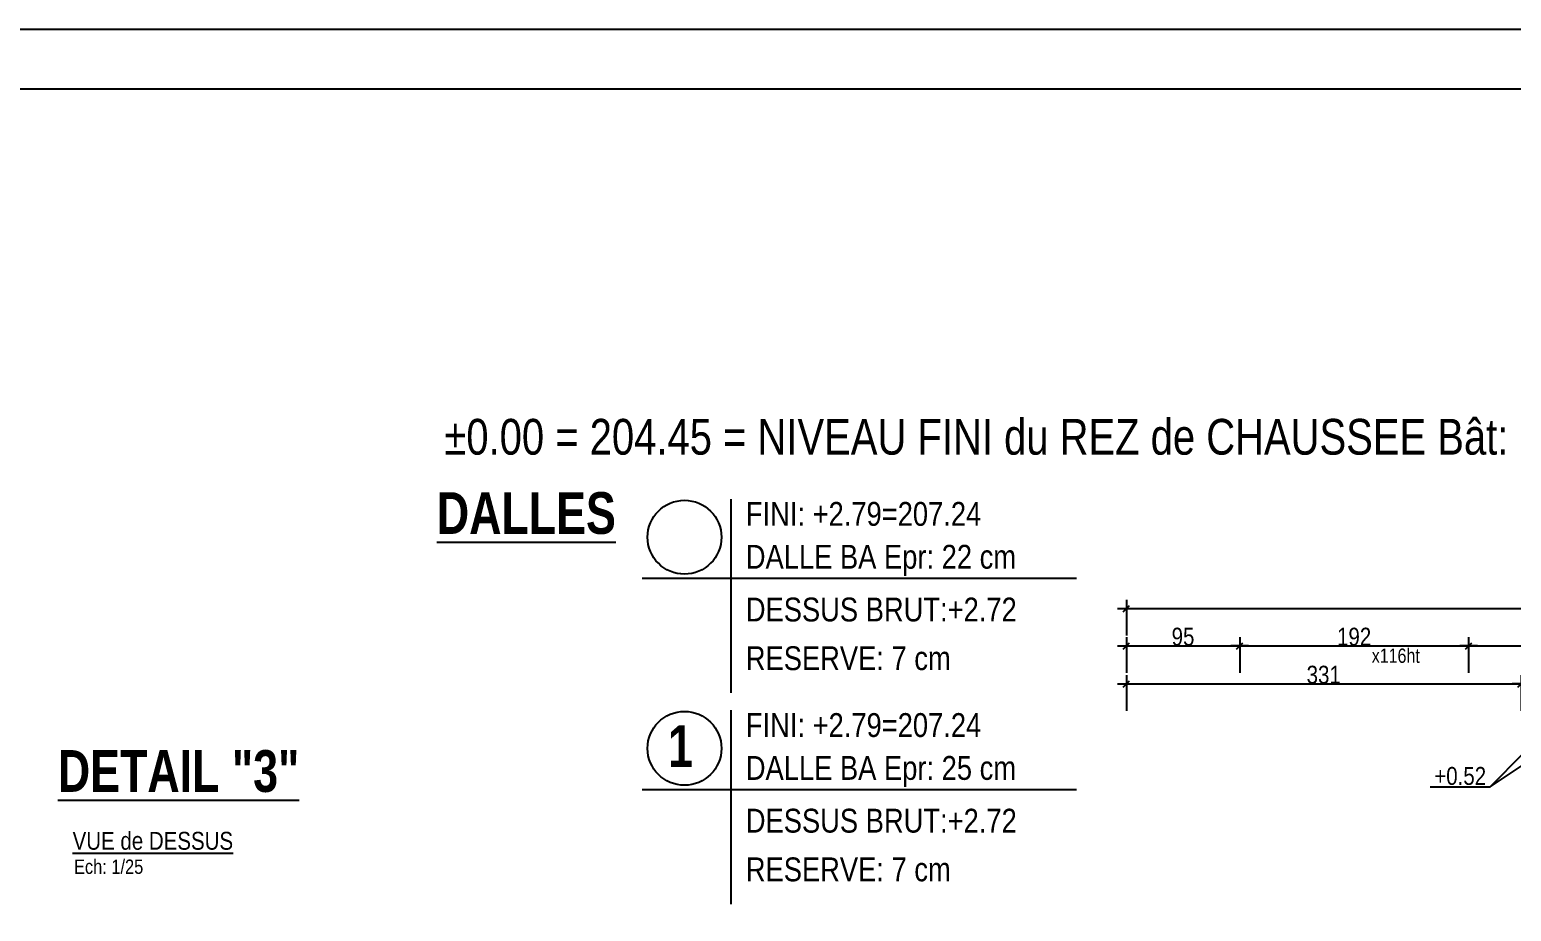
# Model space of a CAD drawing. Header units: millimetres. Extents: x -1734 to 5256, y -3612 to 588.
# Drawn here: x -610 to 633, y -152 to 588 of the extents above; entities that cross this region are included whole.
import ezdxf
from ezdxf.enums import TextEntityAlignment as Align

# ---------------------------------------------------------------- set-up
doc = ezdxf.new("R2010")
doc.units = ezdxf.units.MM
for name, color, linetype in [('01_Cad_2', 5, 'Continuous'), ('01_cote_gen', 4, 'Continuous'), ('01_texte', 230, 'Continuous'), ('AA_COTES', 2, 'Continuous')]:
    doc.layers.add(name, color=color, linetype=linetype)
doc.styles.add('ARIAL NA', font='ARIALN.TTF')
doc.styles.add('Arial Narrow', font='ARIALN.TTF')
doc.styles.add('impact', font='impact.ttf')
doc.styles.add('MATTE_TXT', font='arial.ttf')
doc.styles.add('STYLE2', font='ARIALN.TTF')
doc.dimstyles.new('JB50', dxfattribs={"dimscale": 0.1, "dimtxt": 150, "dimasz": 15, "dimexe": 0.1, "dimexo": 0.1, "dimgap": 0.09, "dimtad": 1, "dimdec": 1, "dimdsep": 46, "dimtxsty": 'STYLE2', "dimblk1": 'BOND_G', "dimblk2": 'BOND_D', "dimsah": 1, "dimcen": 1.5, "dimdle": 0.01, "dimse1": 1, "dimse2": 1, "dimclrd": 4, "dimclre": 2, "dimclrt": 6, "dimazin": 2, "dimtfac": 2.333333, "dimtdec": 1, "dimtix": 1, "dimtmove": 2, "dimatfit": 3, "dimldrblk": 'BOND_G', "dimfxl": 1, "dimtolj": 1, "dimtzin": 0, "dimarcsym": 0})

# ---------------------------------------------------------------- blocks, each defined once
blk = doc.blocks.new('BOND_G')
at = {"layer": 'AA_COTES', "color": 0}
for p, q in [((0, -5), (0, 15)), ((5, 0), (-5, 0)), ((1.77, 1.77), (-1.77, -1.77))]:
    blk.add_line(p, q, dxfattribs=at)
blk = doc.blocks.new('BOND_D')
at = {"layer": 'AA_COTES', "color": 0}
for p, q in [((5, 0), (-5, 0)), ((-1.77, -1.77), (1.77, 1.77)), ((0, 5), (0, -15))]:
    blk.add_line(p, q, dxfattribs=at)
blk = doc.blocks.new('*D11')
at = {"layer": '01_cote_gen', "color": 4, "lineweight": -2, "transparency": 16777216}
blk.add_line((311.2, 70.7), (403.2, 70.7), dxfattribs=at)
at = {"layer": 'DEFPOINTS', "color": 0}
for p in [(404.7, 70.7), (309.7, 42.9), (404.7, 42.9)]:
    blk.add_point(p, dxfattribs=at)
at = {"layer": '01_cote_gen', "color": 4, "lineweight": -2, "transparency": 16777216, "xscale": 1.5, "yscale": 1.5, "zscale": 1.5, "rotation": 180}
blk.add_blockref('BOND_G', (309.7, 70.7), dxfattribs=at)
at = {"layer": '01_cote_gen', "color": 4, "lineweight": -2, "transparency": 16777216, "xscale": 1.5, "yscale": 1.5, "zscale": 1.5}
blk.add_blockref('BOND_D', (404.7, 70.7), dxfattribs=at)
at = {"layer": '01_cote_gen', "color": 6, "transparency": 16777216, "insert": (357.2, 78.4), "char_height": 15, "attachment_point": 5, "style": 'STYLE2'}
blk.add_mtext('\\A1;95', dxfattribs=at)
blk = doc.blocks.new('*D12')
at = {"layer": '01_cote_gen', "color": 4, "lineweight": -2, "transparency": 16777216}
blk.add_line((406.2, 70.7), (595.2, 70.7), dxfattribs=at)
at = {"layer": 'DEFPOINTS', "color": 0}
for p in [(596.7, 70.7), (404.7, 42.9), (596.7, 42.9)]:
    blk.add_point(p, dxfattribs=at)
at = {"layer": '01_cote_gen', "color": 4, "lineweight": -2, "transparency": 16777216, "xscale": 1.5, "yscale": 1.5, "zscale": 1.5, "rotation": 180}
blk.add_blockref('BOND_G', (404.7, 70.7), dxfattribs=at)
at = {"layer": '01_cote_gen', "color": 4, "lineweight": -2, "transparency": 16777216, "xscale": 1.5, "yscale": 1.5, "zscale": 1.5}
blk.add_blockref('BOND_D', (596.7, 70.7), dxfattribs=at)
at = {"layer": '01_cote_gen', "color": 6, "transparency": 16777216, "insert": (500.7, 78.4), "char_height": 15, "attachment_point": 5, "style": 'STYLE2'}
blk.add_mtext('\\A1;192', dxfattribs=at)
blk = doc.blocks.new('*D13')
at = {"layer": '01_cote_gen', "color": 4, "lineweight": -2, "transparency": 16777216}
blk.add_line((598.2, 70.7), (710.2, 70.7), dxfattribs=at)
at = {"layer": 'DEFPOINTS', "color": 0}
for p in [(711.7, 70.7), (596.7, 42.9), (711.7, 42.9)]:
    blk.add_point(p, dxfattribs=at)
at = {"layer": '01_cote_gen', "color": 4, "lineweight": -2, "transparency": 16777216, "xscale": 1.5, "yscale": 1.5, "zscale": 1.5, "rotation": 180}
blk.add_blockref('BOND_G', (596.7, 70.7), dxfattribs=at)
at = {"layer": '01_cote_gen', "color": 4, "lineweight": -2, "transparency": 16777216, "xscale": 1.5, "yscale": 1.5, "zscale": 1.5}
blk.add_blockref('BOND_D', (711.7, 70.7), dxfattribs=at)
at = {"layer": '01_cote_gen', "color": 6, "transparency": 16777216, "insert": (654.2, 78.4), "char_height": 15, "attachment_point": 5, "style": 'STYLE2'}
blk.add_mtext('\\A1;115', dxfattribs=at)
blk = doc.blocks.new('*D22')
at = {"layer": '01_cote_gen', "color": 4, "lineweight": -2, "transparency": 16777216}
blk.add_line((311.2, 102), (2244.2, 102), dxfattribs=at)
at = {"layer": 'DEFPOINTS', "color": 0}
for p in [(2245.7, 102), (309.7, 48.2), (2245.7, 48.2)]:
    blk.add_point(p, dxfattribs=at)
at = {"layer": '01_cote_gen', "color": 4, "lineweight": -2, "transparency": 16777216, "xscale": 1.5, "yscale": 1.5, "zscale": 1.5, "rotation": 180}
blk.add_blockref('BOND_G', (309.7, 102), dxfattribs=at)
at = {"layer": '01_cote_gen', "color": 4, "lineweight": -2, "transparency": 16777216, "xscale": 1.5, "yscale": 1.5, "zscale": 1.5}
blk.add_blockref('BOND_D', (2245.7, 102), dxfattribs=at)
at = {"layer": '01_cote_gen', "color": 6, "transparency": 16777216, "insert": (1277.7, 109.7), "char_height": 15, "attachment_point": 5, "style": 'STYLE2'}
blk.add_mtext('\\A1;1936', dxfattribs=at)
blk = doc.blocks.new('*D197')
at = {"layer": '01_cote_gen', "color": 4, "lineweight": -2, "transparency": 16777216}
blk.add_line((311.2, 38.8), (639.2, 38.8), dxfattribs=at)
at = {"layer": 'DEFPOINTS', "color": 0}
for p in [(640.7, 38.8), (640.7, -39.7), (309.7, -251.7)]:
    blk.add_point(p, dxfattribs=at)
at = {"layer": '01_cote_gen', "color": 4, "lineweight": -2, "transparency": 16777216, "xscale": 1.5, "yscale": 1.5, "zscale": 1.5, "rotation": 180}
blk.add_blockref('BOND_G', (309.7, 38.8), dxfattribs=at)
at = {"layer": '01_cote_gen', "color": 4, "lineweight": -2, "transparency": 16777216, "xscale": 1.5, "yscale": 1.5, "zscale": 1.5}
blk.add_blockref('BOND_D', (640.7, 38.8), dxfattribs=at)
at = {"layer": '01_cote_gen', "color": 6, "transparency": 16777216, "insert": (475.2, 46.5), "char_height": 15, "attachment_point": 5, "style": 'STYLE2'}
blk.add_mtext('\\A1;331', dxfattribs=at)
blk = doc.blocks.new('*D797')
at = {"layer": '01_cote_gen', "color": 4, "lineweight": -2, "transparency": 16777216}
blk.add_line((545.2, -678.1), (474.2, -678.1), dxfattribs=at)
at = {"layer": 'DEFPOINTS', "color": 0}
for p in [(472.7, 0), (546.7, -640.7), (472.7, -678.1)]:
    blk.add_point(p, dxfattribs=at)
at = {"layer": '01_cote_gen', "color": 4, "lineweight": -2, "transparency": 16777216, "xscale": 1.5, "yscale": 1.5, "zscale": 1.5, "rotation": 180}
blk.add_blockref('BOND_D', (472.7, -678.1), dxfattribs=at)
at = {"layer": '01_cote_gen', "color": 4, "lineweight": -2, "transparency": 16777216, "xscale": 1.5, "yscale": 1.5, "zscale": 1.5}
blk.add_blockref('BOND_G', (546.7, -678.1), dxfattribs=at)
at = {"layer": '01_cote_gen', "color": 6, "transparency": 16777216, "insert": (509.7, -670.6), "char_height": 15, "attachment_point": 5, "style": 'STYLE2'}
blk.add_mtext('\\A1;74', dxfattribs=at)

msp = doc.modelspace()

# ---------------------------------------------------------------- linework, layer by layer
at = {"layer": '01_Cad_2'}
msp.add_line((5256.49, 587.72), (-1733.51, 587.72), dxfattribs=at)
at = {"layer": '01_Cad_2', "color": 2}
msp.add_line((5206.49, 537.72), (-1683.51, 537.72), dxfattribs=at)
at = {"layer": '01_texte'}
for p, q in [((-22.16, 193.91), (-22.16, 31.27)), ((-96.33, 127.53), (267.99, 127.53)), ((-22.16, 16.78), (-22.16, -145.86)), ((614.9, -47.57), (662.21, -15.65)), ((614.9, -47.57), (643.04, -18.9)), ((-96.33, -49.61), (267.99, -49.61)), ((564.34, -47.57), (614.9, -47.57))]:
    msp.add_line(p, q, dxfattribs=at)
for centre in [(-60.88, 161.94), (-60.88, -15.2)]:
    msp.add_circle(centre, 30.98, dxfattribs=at)

# ---------------------------------------------------------------- texts
at = {"layer": '01_texte', "style": 'MATTE_TXT', "width": 0.8}
for s, height, p in [('%%P0.00 = 204.45 = NIVEAU FINI du REZ de CHAUSSEE Bât: C', 30, (200.67, 222.18)), ('x116ht', 12, (535.6, 52.95))]:
    msp.add_text(s, height=height, dxfattribs=at).set_placement(p, align=Align.BOTTOM_CENTER)
at = {"layer": '01_texte', "style": 'impact'}
for s, p in [('%%UDALLES', (-193.5, 154.21)), ('%%UDETAIL "3"', (-485.15, -62.17))]:
    msp.add_text(s, height=35, dxfattribs=at).set_placement(p, align=Align.BOTTOM_CENTER)
at = {"layer": '01_texte'}
for s, height, style, p in [('FINI: +2.79=207.24', 20, 'ARIAL NA', (-9.46, 171.48)), ('DALLE BA Epr: 22 cm', 20, 'ARIAL NA', (-9.46, 135.51)), ('DESSUS BRUT:+2.72', 20, 'ARIAL NA', (-9.46, 91.27)), ('RESERVE: 7 cm', 20, 'ARIAL NA', (-9.46, 50.43)), ('FINI: +2.79=207.24', 20, 'ARIAL NA', (-9.46, -5.66)), ('DALLE BA Epr: 25 cm', 20, 'ARIAL NA', (-9.46, -41.62)), ('+0.52', 15, 'Arial Narrow', (567.9, -45.83)), ('DESSUS BRUT:+2.72', 20, 'ARIAL NA', (-9.46, -85.87)), ('%%UVUE de DESSUS', 15, 'ARIAL NA', (-574.03, -100.24)), (' Ech: 1/25', 12, 'ARIAL NA', (-576.68, -120.47)), ('RESERVE: 7 cm', 20, 'ARIAL NA', (-9.46, -126.71))]:
    msp.add_text(s, height=height, dxfattribs=dict(at, style=style)).set_placement(p)
at = {"layer": '01_texte', "style": 'impact'}
msp.add_text('1', height=35, dxfattribs=at).set_placement((-64.22, -13.31), align=Align.MIDDLE_CENTER)

# ---------------------------------------------------------------- dimensions: what is measured, and where the dimension line sits
at = {"layer": '01_cote_gen'}
for base, p1, p2, picture, middle in [((2245.73, 102), (309.73, 48.25), (2245.73, 48.25), '*D22', (1277.73, 109.66)), ((404.73, 70.75), (309.73, 42.85), (404.73, 42.85), '*D11', (357.23, 78.41)), ((596.73, 70.75), (404.73, 42.85), (596.73, 42.85), '*D12', (500.73, 78.41)), ((711.73, 70.75), (596.73, 42.85), (711.73, 42.85), '*D13', (654.23, 78.41)), ((640.73, 38.83), (309.73, -251.67), (640.73, -39.67), '*D197', (475.23, 46.5)), ((472.6545, -678.1162), (546.7001, -640.6705), (472.6545, 0), '*D797', (509.6773, -670.6072))]:
    dim = msp.add_linear_dim(base=base, p1=p1, p2=p2, dimstyle='JB50', dxfattribs=at)
    dim.commit()
    dim.dimension.update_dxf_attribs({"geometry": picture, "text_midpoint": middle})

doc.saveas('drawing.dxf')
